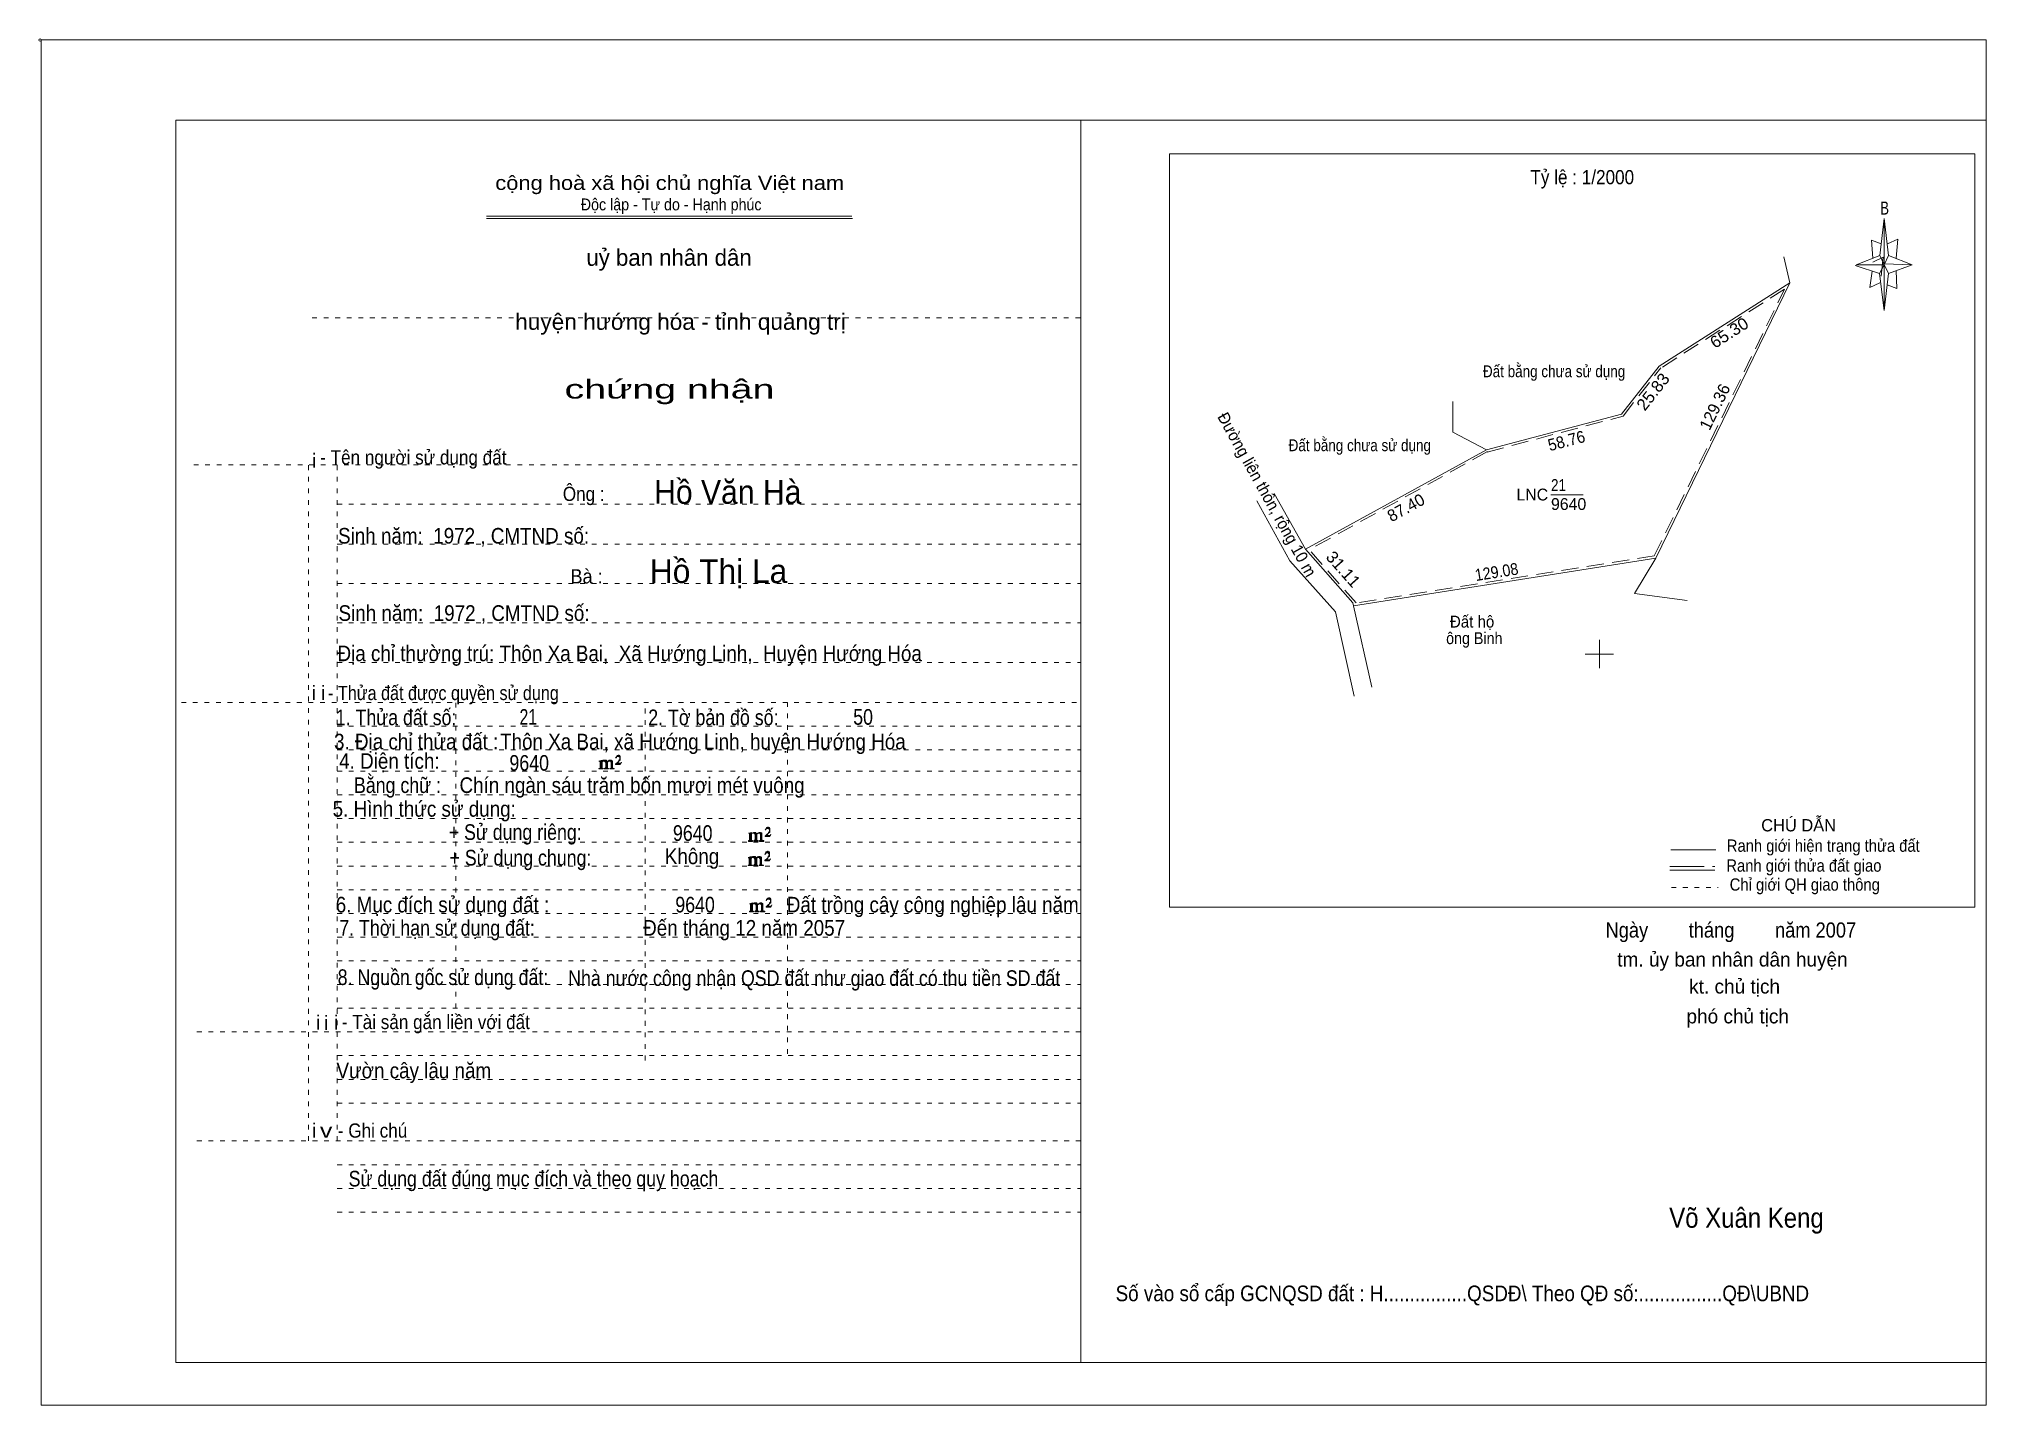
# Model space of a CAD drawing. Header units: centimetres. Extents: x -1.6 to 39.5, y -3.3 to 25.5.
import ezdxf
from ezdxf.enums import TextEntityAlignment as Align

# ---------------------------------------------------------------- set-up
doc = ezdxf.new("R2010")
doc.units = ezdxf.units.CM
doc.header["$LTSCALE"] = 0.12
for name, pattern in [('DOTTED', [1.5, 0.3, -1.2]), ('LONG_DASHED', [7.5, 6, -1.5]), ('MEDIUM_DASHED', [4.5, 3, -1.5])]:
    doc.linetypes.add(name, pattern=pattern)
for name, color, linetype, lineweight in [('1', 7, 'DOTTED', 13), ('10', 7, 'Continuous', 13), ('4', 7, 'Continuous', 13), ('5', 7, 'Continuous', 13), ('50', 7, 'Continuous', 13)]:
    doc.layers.add(name, color=color, linetype=linetype, lineweight=lineweight)

msp = doc.modelspace()

# ---------------------------------------------------------------- hatches: boundary and pattern name
at = {"layer": '50'}
for points in [[(10.27, 10.13), (10.27, 10.12), (10.27, 10.11), (10.25, 10.11), (10.24, 10.11), (10.24, 10.1), (10.33, 10.1), (10.33, 10.11), (10.32, 10.11), (10.31, 10.11), (10.31, 10.12), (10.31, 10.13), (10.31, 10.24), (10.31, 10.25), (10.32, 10.26), (10.34, 10.26), (10.35, 10.26), (10.36, 10.26), (10.37, 10.25), (10.39, 10.22), (10.39, 10.13), (10.37, 10.12), (10.37, 10.11), (10.36, 10.11), (10.35, 10.11), (10.35, 10.1), (10.44, 10.1), (10.44, 10.11), (10.43, 10.11), (10.42, 10.11), (10.42, 10.12), (10.42, 10.13), (10.42, 10.24), (10.44, 10.26), (10.45, 10.26), (10.46, 10.26), (10.49, 10.26), (10.49, 10.25), (10.5, 10.24), (10.5, 10.22), (10.5, 10.13), (10.5, 10.12), (10.49, 10.11), (10.49, 10.11), (10.47, 10.11), (10.47, 10.1), (10.56, 10.1), (10.56, 10.11), (10.55, 10.11), (10.54, 10.11), (10.53, 10.12), (10.53, 10.13), (10.53, 10.2), (10.53, 10.25), (10.53, 10.26), (10.52, 10.27), (10.5, 10.28), (10.47, 10.28), (10.46, 10.28), (10.44, 10.27), (10.41, 10.25), (10.41, 10.26), (10.4, 10.28), (10.39, 10.28), (10.37, 10.28), (10.35, 10.28), (10.34, 10.28), (10.32, 10.26), (10.31, 10.26), (10.31, 10.25), (10.31, 10.25), (10.31, 10.26), (10.31, 10.28), (10.24, 10.26), (10.24, 10.26), (10.25, 10.26), (10.27, 10.25), (10.27, 10.24), (10.27, 10.23)], [(10.69, 10.19), (10.72, 10.24), (10.72, 10.24), (10.71, 10.22), (10.69, 10.22), (10.68, 10.22), (10.63, 10.22), (10.66, 10.26), (10.67, 10.27), (10.69, 10.28), (10.69, 10.3), (10.69, 10.32), (10.69, 10.34), (10.69, 10.35), (10.69, 10.37), (10.68, 10.38), (10.67, 10.38), (10.66, 10.39), (10.65, 10.39), (10.63, 10.38), (10.63, 10.38), (10.62, 10.37), (10.61, 10.35), (10.59, 10.33), (10.61, 10.33), (10.61, 10.35), (10.62, 10.35), (10.63, 10.36), (10.65, 10.36), (10.66, 10.36), (10.67, 10.35), (10.68, 10.35), (10.68, 10.32), (10.68, 10.3), (10.66, 10.28), (10.66, 10.26), (10.65, 10.25), (10.59, 10.2), (10.59, 10.19)], [(13.42, 8.61), (13.42, 8.6), (13.42, 8.59), (13.41, 8.59), (13.4, 8.59), (13.4, 8.57), (13.48, 8.57), (13.48, 8.59), (13.47, 8.59), (13.46, 8.59), (13.46, 8.6), (13.46, 8.61), (13.46, 8.72), (13.46, 8.73), (13.47, 8.74), (13.5, 8.74), (13.51, 8.74), (13.52, 8.74), (13.53, 8.73), (13.54, 8.69), (13.54, 8.61), (13.53, 8.6), (13.53, 8.59), (13.52, 8.59), (13.51, 8.59), (13.51, 8.57), (13.6, 8.57), (13.6, 8.59), (13.58, 8.59), (13.57, 8.59), (13.57, 8.6), (13.57, 8.61), (13.57, 8.72), (13.6, 8.74), (13.61, 8.74), (13.62, 8.74), (13.64, 8.74), (13.64, 8.73), (13.65, 8.72), (13.65, 8.69), (13.65, 8.61), (13.65, 8.6), (13.64, 8.59), (13.64, 8.59), (13.63, 8.59), (13.63, 8.57), (13.72, 8.57), (13.72, 8.59), (13.7, 8.59), (13.69, 8.59), (13.68, 8.6), (13.68, 8.61), (13.68, 8.68), (13.68, 8.73), (13.68, 8.74), (13.67, 8.75), (13.65, 8.76), (13.63, 8.76), (13.62, 8.76), (13.6, 8.75), (13.56, 8.73), (13.56, 8.74), (13.55, 8.76), (13.54, 8.76), (13.53, 8.76), (13.51, 8.76), (13.5, 8.76), (13.47, 8.74), (13.46, 8.74), (13.46, 8.73), (13.46, 8.73), (13.46, 8.74), (13.46, 8.76), (13.4, 8.74), (13.4, 8.74), (13.41, 8.74), (13.42, 8.73), (13.42, 8.72), (13.42, 8.71)], [(13.85, 8.67), (13.87, 8.72), (13.87, 8.72), (13.86, 8.69), (13.85, 8.69), (13.84, 8.69), (13.78, 8.69), (13.82, 8.74), (13.83, 8.75), (13.85, 8.76), (13.85, 8.78), (13.85, 8.79), (13.85, 8.82), (13.85, 8.83), (13.85, 8.85), (13.84, 8.86), (13.83, 8.86), (13.82, 8.87), (13.8, 8.87), (13.78, 8.86), (13.78, 8.86), (13.77, 8.85), (13.76, 8.83), (13.75, 8.81), (13.76, 8.81), (13.76, 8.83), (13.77, 8.83), (13.78, 8.84), (13.8, 8.84), (13.82, 8.84), (13.83, 8.83), (13.84, 8.83), (13.84, 8.79), (13.84, 8.78), (13.82, 8.76), (13.82, 8.74), (13.8, 8.73), (13.75, 8.68), (13.75, 8.67)], [(13.41, 8.09), (13.41, 8.08), (13.41, 8.07), (13.4, 8.07), (13.39, 8.07), (13.39, 8.06), (13.48, 8.06), (13.48, 8.07), (13.47, 8.07), (13.45, 8.07), (13.45, 8.08), (13.45, 8.09), (13.45, 8.2), (13.45, 8.21), (13.47, 8.23), (13.49, 8.23), (13.5, 8.23), (13.51, 8.23), (13.52, 8.21), (13.53, 8.18), (13.53, 8.09), (13.52, 8.08), (13.52, 8.07), (13.51, 8.07), (13.5, 8.07), (13.5, 8.06), (13.59, 8.06), (13.59, 8.07), (13.58, 8.07), (13.57, 8.07), (13.57, 8.08), (13.57, 8.09), (13.57, 8.2), (13.59, 8.23), (13.6, 8.23), (13.61, 8.23), (13.63, 8.23), (13.63, 8.21), (13.64, 8.2), (13.64, 8.18), (13.64, 8.09), (13.64, 8.08), (13.63, 8.07), (13.63, 8.07), (13.62, 8.07), (13.62, 8.06), (13.71, 8.06), (13.71, 8.07), (13.7, 8.07), (13.69, 8.07), (13.67, 8.08), (13.67, 8.09), (13.67, 8.17), (13.67, 8.21), (13.67, 8.23), (13.66, 8.24), (13.64, 8.25), (13.62, 8.25), (13.61, 8.25), (13.59, 8.24), (13.55, 8.21), (13.55, 8.23), (13.54, 8.25), (13.53, 8.25), (13.52, 8.25), (13.5, 8.25), (13.49, 8.25), (13.47, 8.23), (13.45, 8.23), (13.45, 8.21), (13.45, 8.21), (13.45, 8.23), (13.45, 8.25), (13.39, 8.23), (13.39, 8.23), (13.4, 8.23), (13.41, 8.21), (13.41, 8.2), (13.41, 8.19)], [(13.84, 8.16), (13.86, 8.2), (13.86, 8.2), (13.85, 8.18), (13.84, 8.18), (13.83, 8.18), (13.77, 8.18), (13.81, 8.23), (13.82, 8.24), (13.84, 8.25), (13.84, 8.27), (13.84, 8.28), (13.84, 8.3), (13.84, 8.31), (13.84, 8.34), (13.83, 8.35), (13.82, 8.35), (13.81, 8.36), (13.8, 8.36), (13.77, 8.35), (13.77, 8.35), (13.76, 8.34), (13.75, 8.31), (13.74, 8.29), (13.75, 8.29), (13.75, 8.31), (13.76, 8.31), (13.77, 8.33), (13.8, 8.33), (13.81, 8.33), (13.82, 8.31), (13.83, 8.31), (13.83, 8.28), (13.83, 8.27), (13.81, 8.25), (13.81, 8.23), (13.8, 8.21), (13.74, 8.17), (13.74, 8.16)], [(13.44, 7.12), (13.44, 7.11), (13.44, 7.1), (13.43, 7.1), (13.42, 7.1), (13.42, 7.08), (13.5, 7.08), (13.5, 7.1), (13.49, 7.1), (13.48, 7.1), (13.48, 7.11), (13.48, 7.12), (13.48, 7.23), (13.48, 7.24), (13.49, 7.25), (13.52, 7.25), (13.53, 7.25), (13.54, 7.25), (13.55, 7.24), (13.56, 7.2), (13.56, 7.12), (13.55, 7.11), (13.55, 7.1), (13.54, 7.1), (13.53, 7.1), (13.53, 7.08), (13.62, 7.08), (13.62, 7.1), (13.6, 7.1), (13.59, 7.1), (13.59, 7.11), (13.59, 7.12), (13.59, 7.23), (13.62, 7.25), (13.63, 7.25), (13.64, 7.25), (13.66, 7.25), (13.66, 7.24), (13.67, 7.23), (13.67, 7.2), (13.67, 7.12), (13.67, 7.11), (13.66, 7.1), (13.66, 7.1), (13.65, 7.1), (13.65, 7.08), (13.74, 7.08), (13.74, 7.1), (13.72, 7.1), (13.71, 7.1), (13.7, 7.11), (13.7, 7.12), (13.7, 7.19), (13.7, 7.24), (13.7, 7.25), (13.69, 7.26), (13.67, 7.27), (13.65, 7.27), (13.64, 7.27), (13.62, 7.26), (13.58, 7.24), (13.58, 7.25), (13.57, 7.27), (13.56, 7.27), (13.55, 7.27), (13.53, 7.27), (13.52, 7.27), (13.49, 7.25), (13.48, 7.25), (13.48, 7.24), (13.48, 7.24), (13.48, 7.25), (13.48, 7.27), (13.42, 7.25), (13.42, 7.25), (13.43, 7.25), (13.44, 7.24), (13.44, 7.23), (13.44, 7.22)], [(13.87, 7.18), (13.89, 7.23), (13.89, 7.23), (13.88, 7.2), (13.87, 7.2), (13.86, 7.2), (13.8, 7.2), (13.84, 7.25), (13.85, 7.26), (13.87, 7.27), (13.87, 7.29), (13.87, 7.3), (13.87, 7.33), (13.87, 7.34), (13.87, 7.36), (13.86, 7.37), (13.85, 7.37), (13.84, 7.38), (13.82, 7.38), (13.8, 7.37), (13.8, 7.37), (13.79, 7.36), (13.78, 7.34), (13.77, 7.32), (13.78, 7.32), (13.78, 7.34), (13.79, 7.34), (13.8, 7.35), (13.82, 7.35), (13.84, 7.35), (13.85, 7.34), (13.86, 7.34), (13.86, 7.3), (13.86, 7.29), (13.84, 7.27), (13.84, 7.25), (13.82, 7.24), (13.77, 7.19), (13.77, 7.18)]]:
    msp.add_hatch(color=256, dxfattribs=at).paths.add_polyline_path(points)

# ---------------------------------------------------------------- linework, layer by layer
at = {"layer": '1', "linetype": 'Continuous'}
for p, q in [((1.31, -2.42), (1.31, 23.78)), ((1.31, 23.78), (39.51, 23.78)), ((20.41, -2.42), (20.41, 23.78)), ((39.51, -2.42), (39.51, 23.78)), ((7.87, 21.76), (15.58, 21.76)), ((7.87, 21.71), (15.59, 21.71)), ((37.26, 20.55), (36.75, 20.72)), ((1.31, -2.42), (39.51, -2.42))]:
    msp.add_line(p, q, dxfattribs=at)
at = {"layer": '1'}
for p, q in [((4.19, 19.61), (20.41, 19.61)), ((1.69, 16.51), (20.41, 16.51)), ((4.11, 2.25), (4.11, 16.51)), ((4.72, 2.25), (4.72, 16.51)), ((4.72, 15.68), (20.41, 15.68)), ((4.72, 14.84), (20.41, 14.84)), ((4.72, 14.01), (20.41, 14.01)), ((4.72, 13.18), (20.41, 13.18)), ((4.72, 12.34), (20.41, 12.34)), ((1.43, 11.5), (20.41, 11.5)), ((7.22, 5.05), (7.22, 11.5)), ((11.22, 3.95), (11.22, 11.5)), ((14.22, 4.09), (14.22, 11.5)), ((4.72, 11), (20.41, 11)), ((4.72, 10.5), (20.41, 10.5)), ((4.72, 10.05), (20.41, 10.05)), ((4.72, 9.55), (20.41, 9.55)), ((4.72, 9.05), (20.41, 9.05)), ((4.72, 8.55), (20.41, 8.55)), ((4.72, 8.05), (20.41, 8.05)), ((4.72, 7.55), (20.41, 7.55)), ((4.72, 7.05), (20.41, 7.05)), ((4.72, 6.55), (20.41, 6.55)), ((4.72, 6.05), (20.41, 6.05)), ((4.72, 5.55), (20.41, 5.55)), ((4.72, 5.05), (20.41, 5.05)), ((1.76, 4.55), (20.41, 4.55)), ((4.72, 4.05), (20.41, 4.05)), ((4.72, 3.55), (20.41, 3.55)), ((4.72, 3.05), (20.41, 3.05)), ((1.76, 2.25), (20.41, 2.25)), ((4.72, 1.75), (20.41, 1.75)), ((4.72, 1.25), (20.41, 1.25)), ((4.72, 0.75), (20.41, 0.75))]:
    msp.add_line(p, q, dxfattribs=at)
at = {"layer": '1', "linetype": 'Continuous'}
msp.add_lwpolyline([(-1.53, -3.32), (39.51, -3.32), (39.51, 25.48), (-1.53, 25.48)], close=True, dxfattribs=at)
msp.add_lwpolyline([(37.27, 20.35), (37.06, 20.25), (37.11, 20.6)], dxfattribs=at)
at = {"layer": '10'}
for p, q in [((35.37, 20.35), (35.24, 20.9)), ((32.54, 14.54), (35.37, 20.35)), ((35.37, 20.35), (32.61, 18.59)), ((28.26, 17.85), (28.26, 17.2)), ((28.26, 17.2), (28.97, 16.83)), ((28.97, 16.83), (25.15, 14.73)), ((30.33, 15.88), (31.01, 15.88)), ((32.54, 14.54), (26.16, 13.54)), ((31.35, 12.22), (31.35, 12.82)), ((31.05, 12.52), (31.65, 12.52))]:
    msp.add_line(p, q, dxfattribs=at)
at = {"layer": '10', "linetype": 'MEDIUM_DASHED'}
for p, q in [((32.51, 14.59), (35.26, 20.22)), ((35.26, 20.22), (32.64, 18.55)), ((28.99, 16.79), (25.23, 14.72)), ((26.22, 13.6), (25.23, 14.72)), ((32.51, 14.59), (26.22, 13.6))]:
    msp.add_line(p, q, dxfattribs=at)
at = {"layer": '10'}
for points in [[(28.97, 16.83), (31.82, 17.58), (32.61, 18.59)], [(24.12, 15.75), (24.82, 14.49), (25.78, 13.41), (26.18, 11.63)], [(26.55, 11.82), (26.16, 13.54), (26.15, 13.6), (25.15, 14.73), (24.49, 15.91)], [(32.54, 14.54), (32.09, 13.8), (33.2, 13.65)]]:
    msp.add_lwpolyline(points, dxfattribs=at)
at = {"layer": '10', "linetype": 'MEDIUM_DASHED'}
msp.add_lwpolyline([(28.98, 16.78), (31.85, 17.54), (32.65, 18.56)], dxfattribs=at)
at = {"layer": '4'}
for p, q in [((32.86, 8.39), (33.81, 8.39)), ((32.84, 7.96), (33.79, 7.96))]:
    msp.add_line(p, q, dxfattribs=at)
at = {"layer": '4', "linetype": 'LONG_DASHED'}
msp.add_line((32.84, 8.04), (33.79, 8.04), dxfattribs=at)
at = {"layer": '4', "linetype": 'DOTTED'}
msp.add_line((32.87, 7.6), (33.86, 7.6), dxfattribs=at)
at = {"layer": '4'}
msp.add_lwpolyline([(22.28, 23.07), (39.27, 23.07), (39.27, 7.18), (22.28, 7.18)], close=True, dxfattribs=at)
msp.add_circle((-1.55, 25.47), 0.025, dxfattribs=at)
at = {"layer": '5'}
for p, q in [((37.27, 20.93), (37.36, 21.71)), ((37.45, 20.55), (37.36, 19.77)), ((37.45, 20.93), (37.95, 20.73)), ((37.61, 20.61), (37.63, 20.23)), ((37.63, 20.23), (37.42, 20.31))]:
    msp.add_line(p, q, dxfattribs=at)
for points in [[(37.36, 21.71), (37.45, 20.93), (37.36, 20.73)], [(37.36, 20.73), (36.77, 20.73), (37.27, 20.93), (37.45, 20.55), (37.95, 20.73), (37.36, 20.75)], [(37.36, 20.73), (37.36, 19.77), (37.26, 20.55)]]:
    msp.add_lwpolyline(points, close=True, dxfattribs=at)
for points in [[(37.3, 21.17), (37.09, 21.25), (37.12, 20.87)], [(37.43, 21.17), (37.65, 21.27), (37.61, 20.87)], [(37.36, 20.73), (37.27, 20.93), (36.77, 20.73)], [(37.12, 20.79), (37.34, 20.89), (37.3, 20.49)], [(37.36, 20.73), (37.45, 20.55), (37.95, 20.73)]]:
    msp.add_lwpolyline(points, dxfattribs=at)
at = {"layer": '50'}
for points in [[(10.27, 10.13), (10.27, 10.12), (10.27, 10.11), (10.25, 10.11), (10.24, 10.11), (10.24, 10.1), (10.33, 10.1), (10.33, 10.11), (10.32, 10.11), (10.31, 10.11), (10.31, 10.12), (10.31, 10.13), (10.31, 10.24), (10.31, 10.25), (10.32, 10.26), (10.34, 10.26), (10.35, 10.26), (10.36, 10.26), (10.37, 10.25), (10.39, 10.22), (10.39, 10.13), (10.37, 10.12), (10.37, 10.11), (10.36, 10.11), (10.35, 10.11), (10.35, 10.1), (10.44, 10.1), (10.44, 10.11), (10.43, 10.11), (10.42, 10.11), (10.42, 10.12), (10.42, 10.13), (10.42, 10.24), (10.44, 10.26), (10.45, 10.26), (10.46, 10.26), (10.49, 10.26), (10.49, 10.25), (10.5, 10.24), (10.5, 10.22), (10.5, 10.13), (10.5, 10.12), (10.49, 10.11), (10.49, 10.11), (10.47, 10.11), (10.47, 10.1), (10.56, 10.1), (10.56, 10.11), (10.55, 10.11), (10.54, 10.11), (10.53, 10.12), (10.53, 10.13), (10.53, 10.2), (10.53, 10.25), (10.53, 10.26), (10.52, 10.27), (10.5, 10.28), (10.47, 10.28), (10.46, 10.28), (10.44, 10.27), (10.41, 10.25), (10.41, 10.26), (10.4, 10.28), (10.39, 10.28), (10.37, 10.28), (10.35, 10.28), (10.34, 10.28), (10.32, 10.26), (10.31, 10.26), (10.31, 10.25), (10.31, 10.25), (10.31, 10.26), (10.31, 10.28), (10.24, 10.26), (10.24, 10.26), (10.25, 10.26), (10.27, 10.25), (10.27, 10.24), (10.27, 10.23)], [(10.69, 10.19), (10.72, 10.24), (10.72, 10.24), (10.71, 10.22), (10.69, 10.22), (10.68, 10.22), (10.63, 10.22), (10.66, 10.26), (10.67, 10.27), (10.69, 10.28), (10.69, 10.3), (10.69, 10.32), (10.69, 10.34), (10.69, 10.35), (10.69, 10.37), (10.68, 10.38), (10.67, 10.38), (10.66, 10.39), (10.65, 10.39), (10.63, 10.38), (10.63, 10.38), (10.62, 10.37), (10.61, 10.35), (10.59, 10.33), (10.61, 10.33), (10.61, 10.35), (10.62, 10.35), (10.63, 10.36), (10.65, 10.36), (10.66, 10.36), (10.67, 10.35), (10.68, 10.35), (10.68, 10.32), (10.68, 10.3), (10.66, 10.28), (10.66, 10.26), (10.65, 10.25), (10.59, 10.2), (10.59, 10.19)], [(13.42, 8.61), (13.42, 8.6), (13.42, 8.59), (13.41, 8.59), (13.4, 8.59), (13.4, 8.57), (13.48, 8.57), (13.48, 8.59), (13.47, 8.59), (13.46, 8.59), (13.46, 8.6), (13.46, 8.61), (13.46, 8.72), (13.46, 8.73), (13.47, 8.74), (13.5, 8.74), (13.51, 8.74), (13.52, 8.74), (13.53, 8.73), (13.54, 8.69), (13.54, 8.61), (13.53, 8.6), (13.53, 8.59), (13.52, 8.59), (13.51, 8.59), (13.51, 8.57), (13.6, 8.57), (13.6, 8.59), (13.58, 8.59), (13.57, 8.59), (13.57, 8.6), (13.57, 8.61), (13.57, 8.72), (13.6, 8.74), (13.61, 8.74), (13.62, 8.74), (13.64, 8.74), (13.64, 8.73), (13.65, 8.72), (13.65, 8.69), (13.65, 8.61), (13.65, 8.6), (13.64, 8.59), (13.64, 8.59), (13.63, 8.59), (13.63, 8.57), (13.72, 8.57), (13.72, 8.59), (13.7, 8.59), (13.69, 8.59), (13.68, 8.6), (13.68, 8.61), (13.68, 8.68), (13.68, 8.73), (13.68, 8.74), (13.67, 8.75), (13.65, 8.76), (13.63, 8.76), (13.62, 8.76), (13.6, 8.75), (13.56, 8.73), (13.56, 8.74), (13.55, 8.76), (13.54, 8.76), (13.53, 8.76), (13.51, 8.76), (13.5, 8.76), (13.47, 8.74), (13.46, 8.74), (13.46, 8.73), (13.46, 8.73), (13.46, 8.74), (13.46, 8.76), (13.4, 8.74), (13.4, 8.74), (13.41, 8.74), (13.42, 8.73), (13.42, 8.72), (13.42, 8.71)], [(13.85, 8.67), (13.87, 8.72), (13.87, 8.72), (13.86, 8.69), (13.85, 8.69), (13.84, 8.69), (13.78, 8.69), (13.82, 8.74), (13.83, 8.75), (13.85, 8.76), (13.85, 8.78), (13.85, 8.79), (13.85, 8.82), (13.85, 8.83), (13.85, 8.85), (13.84, 8.86), (13.83, 8.86), (13.82, 8.87), (13.8, 8.87), (13.78, 8.86), (13.78, 8.86), (13.77, 8.85), (13.76, 8.83), (13.75, 8.81), (13.76, 8.81), (13.76, 8.83), (13.77, 8.83), (13.78, 8.84), (13.8, 8.84), (13.82, 8.84), (13.83, 8.83), (13.84, 8.83), (13.84, 8.79), (13.84, 8.78), (13.82, 8.76), (13.82, 8.74), (13.8, 8.73), (13.75, 8.68), (13.75, 8.67)], [(13.41, 8.09), (13.41, 8.08), (13.41, 8.07), (13.4, 8.07), (13.39, 8.07), (13.39, 8.06), (13.48, 8.06), (13.48, 8.07), (13.47, 8.07), (13.45, 8.07), (13.45, 8.08), (13.45, 8.09), (13.45, 8.2), (13.45, 8.21), (13.47, 8.23), (13.49, 8.23), (13.5, 8.23), (13.51, 8.23), (13.52, 8.21), (13.53, 8.18), (13.53, 8.09), (13.52, 8.08), (13.52, 8.07), (13.51, 8.07), (13.5, 8.07), (13.5, 8.06), (13.59, 8.06), (13.59, 8.07), (13.58, 8.07), (13.57, 8.07), (13.57, 8.08), (13.57, 8.09), (13.57, 8.2), (13.59, 8.23), (13.6, 8.23), (13.61, 8.23), (13.63, 8.23), (13.63, 8.21), (13.64, 8.2), (13.64, 8.18), (13.64, 8.09), (13.64, 8.08), (13.63, 8.07), (13.63, 8.07), (13.62, 8.07), (13.62, 8.06), (13.71, 8.06), (13.71, 8.07), (13.7, 8.07), (13.69, 8.07), (13.67, 8.08), (13.67, 8.09), (13.67, 8.17), (13.67, 8.21), (13.67, 8.23), (13.66, 8.24), (13.64, 8.25), (13.62, 8.25), (13.61, 8.25), (13.59, 8.24), (13.55, 8.21), (13.55, 8.23), (13.54, 8.25), (13.53, 8.25), (13.52, 8.25), (13.5, 8.25), (13.49, 8.25), (13.47, 8.23), (13.45, 8.23), (13.45, 8.21), (13.45, 8.21), (13.45, 8.23), (13.45, 8.25), (13.39, 8.23), (13.39, 8.23), (13.4, 8.23), (13.41, 8.21), (13.41, 8.2), (13.41, 8.19)], [(13.84, 8.16), (13.86, 8.2), (13.86, 8.2), (13.85, 8.18), (13.84, 8.18), (13.83, 8.18), (13.77, 8.18), (13.81, 8.23), (13.82, 8.24), (13.84, 8.25), (13.84, 8.27), (13.84, 8.28), (13.84, 8.3), (13.84, 8.31), (13.84, 8.34), (13.83, 8.35), (13.82, 8.35), (13.81, 8.36), (13.8, 8.36), (13.77, 8.35), (13.77, 8.35), (13.76, 8.34), (13.75, 8.31), (13.74, 8.29), (13.75, 8.29), (13.75, 8.31), (13.76, 8.31), (13.77, 8.33), (13.8, 8.33), (13.81, 8.33), (13.82, 8.31), (13.83, 8.31), (13.83, 8.28), (13.83, 8.27), (13.81, 8.25), (13.81, 8.23), (13.8, 8.21), (13.74, 8.17), (13.74, 8.16)], [(13.44, 7.12), (13.44, 7.11), (13.44, 7.1), (13.43, 7.1), (13.42, 7.1), (13.42, 7.08), (13.5, 7.08), (13.5, 7.1), (13.49, 7.1), (13.48, 7.1), (13.48, 7.11), (13.48, 7.12), (13.48, 7.23), (13.48, 7.24), (13.49, 7.25), (13.52, 7.25), (13.53, 7.25), (13.54, 7.25), (13.55, 7.24), (13.56, 7.2), (13.56, 7.12), (13.55, 7.11), (13.55, 7.1), (13.54, 7.1), (13.53, 7.1), (13.53, 7.08), (13.62, 7.08), (13.62, 7.1), (13.6, 7.1), (13.59, 7.1), (13.59, 7.11), (13.59, 7.12), (13.59, 7.23), (13.62, 7.25), (13.63, 7.25), (13.64, 7.25), (13.66, 7.25), (13.66, 7.24), (13.67, 7.23), (13.67, 7.2), (13.67, 7.12), (13.67, 7.11), (13.66, 7.1), (13.66, 7.1), (13.65, 7.1), (13.65, 7.08), (13.74, 7.08), (13.74, 7.1), (13.72, 7.1), (13.71, 7.1), (13.7, 7.11), (13.7, 7.12), (13.7, 7.19), (13.7, 7.24), (13.7, 7.25), (13.69, 7.26), (13.67, 7.27), (13.65, 7.27), (13.64, 7.27), (13.62, 7.26), (13.58, 7.24), (13.58, 7.25), (13.57, 7.27), (13.56, 7.27), (13.55, 7.27), (13.53, 7.27), (13.52, 7.27), (13.49, 7.25), (13.48, 7.25), (13.48, 7.24), (13.48, 7.24), (13.48, 7.25), (13.48, 7.27), (13.42, 7.25), (13.42, 7.25), (13.43, 7.25), (13.44, 7.24), (13.44, 7.23), (13.44, 7.22)], [(13.87, 7.18), (13.89, 7.23), (13.89, 7.23), (13.88, 7.2), (13.87, 7.2), (13.86, 7.2), (13.8, 7.2), (13.84, 7.25), (13.85, 7.26), (13.87, 7.27), (13.87, 7.29), (13.87, 7.3), (13.87, 7.33), (13.87, 7.34), (13.87, 7.36), (13.86, 7.37), (13.85, 7.37), (13.84, 7.38), (13.82, 7.38), (13.8, 7.37), (13.8, 7.37), (13.79, 7.36), (13.78, 7.34), (13.77, 7.32), (13.78, 7.32), (13.78, 7.34), (13.79, 7.34), (13.8, 7.35), (13.82, 7.35), (13.84, 7.35), (13.85, 7.34), (13.86, 7.34), (13.86, 7.3), (13.86, 7.29), (13.84, 7.27), (13.84, 7.25), (13.82, 7.24), (13.77, 7.19), (13.77, 7.18)]]:
    msp.add_lwpolyline(points, close=True, dxfattribs=at)

# ---------------------------------------------------------------- texts
at = {"layer": '1'}
for s, height, width, p in [('cộng hoà xã hội chủ nghĩa Việt nam', 0.3, 1.15, (11.735, 22.31)), ('Độc lập - Tự do - Hạnh phúc', 0.25, 0.9, (11.765, 21.88)), ('chứng nhận', 0.4, 1.55, (11.73, 17.91)), ('- Tên người sử dụng đất', 0.3, 0.9, (6.325, 16.52)), ('- Thửa đất được quyền sử dụng', 0.3, 0.85, (6.96, 11.55)), ('- Tài sản gắn liền với đất ', 0.3, 0.9, (6.85, 4.61)), ('v', 0.3, 1.3, (4.485, 2.32)), ('- Ghi chú', 0.3, 0.9, (5.465, 2.32))]:
    msp.add_text(s, height=height, dxfattribs=dict(at, width=width)).set_placement(p, align=Align.CENTER)
for s, height, p in [('uỷ ban nhân dân', 0.35, (11.72, 20.71)), ('i', 0.3, (4.235, 16.45)), ('i', 0.3, (4.225, 11.55)), ('i', 0.3, (4.425, 11.55)), ('i', 0.3, (4.315, 4.6)), ('i', 0.3, (4.485, 4.59)), ('i', 0.3, (4.695, 4.6)), ('i', 0.3, (4.235, 2.32))]:
    msp.add_text(s, height=height, dxfattribs=at).set_placement(p, align=Align.CENTER)
at = {"layer": '10'}
for s, height, width, p in [('Tỷ lệ : 1/2000', 0.3, 0.9, (30.99, 22.43)), ('Đất bằng chưa sử dụng ', 0.25, 0.85, (30.435, 18.36)), ('Đất bằng chưa sử dụng ', 0.25, 0.85, (26.335, 16.8)), ('Hồ Văn Hà', 0.5, 0.95, (12.96, 15.69)), ('Đất hộ', 0.25, 0.95, (28.665, 13.08)), (' ông Binh', 0.25, 0.9, (28.67, 12.73)), ('Võ Xuân Keng', 0.42, 0.9, (34.455, 0.42))]:
    msp.add_text(s, height=height, dxfattribs=dict(at, width=width)).set_placement(p, align=Align.CENTER)
for s, rotation, width, p in [('65.30', 32.6, 1.05, (34.158, 19.192)), ('25.83', 51.87, 1.05, (32.581, 17.978)), ('Đường liên thôn, rộng 10 m ', 299.055, 0.95, (24.25, 15.786)), ('58.76', 14.689, 0.95, (30.688, 16.899)), ('31.11', 311.567, 1.05, (25.853, 14.228)), ('129.08', 8.909, 0.9, (29.201, 14.131))]:
    msp.add_text(s, height=0.25, rotation=rotation, dxfattribs=dict(at, width=width)).set_placement(p, align=Align.CENTER)
for s, rotation, p in [('129.36', 64.059, (33.899, 17.68)), ('87.40', 28.817, (27.33, 15.499))]:
    msp.add_text(s, height=0.25, rotation=rotation, dxfattribs=at).set_placement(p, align=Align.CENTER)
at = {"layer": '10', "width": 0.85}
msp.add_text('21', height=0.25, dxfattribs=at).set_placement((30.33, 15.96))
at = {"layer": '10'}
msp.add_text('LNC', height=0.25, dxfattribs=at).set_placement((30.27, 15.76), align=Align.RIGHT)
msp.add_text('9640', height=0.25, dxfattribs=at).set_placement((30.33, 15.56))
msp.add_text('Hồ Thị La', height=0.5, dxfattribs=at).set_placement((12.765, 14.02), align=Align.CENTER)
at = {"layer": '4'}
msp.add_text('CHÚ DẪN', height=0.2591, dxfattribs=at).set_placement((35.555, 8.78), align=Align.CENTER)
at = {"layer": '4', "width": 0.9}
for s, p in [('Ranh giới hiện trạng thửa đất', (36.075, 8.35)), ('Ranh giới thửa đất giao ', (35.71, 7.93)), ('Chỉ giới QH giao thông', (35.685, 7.53))]:
    msp.add_text(s, height=0.2591, dxfattribs=at).set_placement(p, align=Align.CENTER)
at = {"layer": '5', "width": 0.75}
msp.add_text('B', height=0.276, dxfattribs=at).set_placement((37.37, 21.79), align=Align.CENTER)
at = {"layer": '50'}
for s, height, width, p in [('  huyện hướng hóa - tỉnh quảng trị', 0.34, 1.05, (11.83, 19.36)), ('Ông :', 0.3, 0.9, (9.92, 15.75)), ('Sinh năm:  1972 , CMTND số:  ', 0.33, 0.9, (7.495, 14.85)), ('Bà :', 0.3, 0.95, (9.98, 14.01)), ('Sinh năm:  1972 , CMTND số:  ', 0.33, 0.9, (7.505, 13.22)), ('Địa chỉ thường trú: Thôn Xa Bai,  Xã Hướng Linh,  Huyện Hướng Hóa', 0.33, 0.9, (10.89, 12.37)), ('1. Thửa đất số:  ', 0.33, 0.85, (6.065, 11.02)), ('21', 0.33, 0.75, (8.75, 11.03)), ('2. Tờ bản đồ số:  ', 0.33, 0.85, (12.76, 11.02)), ('50', 0.33, 0.85, (15.815, 11.03)), ('3. Địa chỉ thửa đất : ', 0.33, 0.9, (6.44, 10.51)), ('Thôn Xa Bai, xã Hướng Linh, huyện Hướng Hóa', 0.33, 0.9, (12.435, 10.51)), ('4. Diện tích: ', 0.33, 0.9, (5.875, 10.1)), ('9640', 0.33, 0.85, (8.77, 10.06)), ('Bằng chữ :', 0.33, 0.85, (5.99, 9.59)), ('Chín ngàn sáu trăm bốn mươi mét vuông', 0.33, 0.9, (10.94, 9.59)), ('5. Hình thức sử dụng:', 0.33, 0.9, (6.555, 9.09)), ('+ Sử dụng riêng:', 0.33, 0.85, (8.475, 8.6)), ('9640', 0.33, 0.85, (12.22, 8.58)), ('+ Sử dụng chung:', 0.33, 0.85, (8.585, 8.06)), ('Không', 0.33, 0.9, (12.205, 8.09)), ('6. Mục đích sử dụng đất :', 0.33, 0.9, (6.94, 7.07)), ('9640', 0.33, 0.85, (12.27, 7.07)), ('Đất trồng cây công nghiệp lâu năm', 0.33, 0.9, (17.285, 7.07)), ('7. Thời hạn sử dụng đất:', 0.33, 0.85, (6.825, 6.58)), ('Đến tháng 12 năm 2057', 0.33, 0.9, (13.305, 6.58)), ('Ngày        tháng        năm 2007', 0.32, 0.9, (34.125, 6.54)), ('8. Nguồn gốc sử dụng đất:', 0.33, 0.85, (6.95, 5.54)), ('Nhà nước công nhận QSD đất như giao đất có thu tiền SD đất ', 0.33, 0.85, (14.835, 5.52)), ('Vườn cây lâu năm', 0.33, 0.9, (6.335, 3.57)), ('Sử dụng đất đúng mục đích và theo quy hoạch', 0.33, 0.85, (8.86, 1.29)), ('Số vào sổ cấp GCNQSD đất : H................QSDĐ\\ Theo QĐ số:................QĐ\\UBND', 0.33, 0.9, (28.46, -1.13))]:
    msp.add_text(s, height=height, dxfattribs=dict(at, width=width)).set_placement(p, align=Align.CENTER)
for s, p in [('tm. ủy ban nhân dân huyện ', (34.215, 5.93)), ('kt. chủ tịch', (34.205, 5.36)), ('phó chủ tịch', (34.27, 4.73))]:
    msp.add_text(s, height=0.3, dxfattribs=at).set_placement(p, align=Align.CENTER)

doc.saveas('drawing.dxf')
